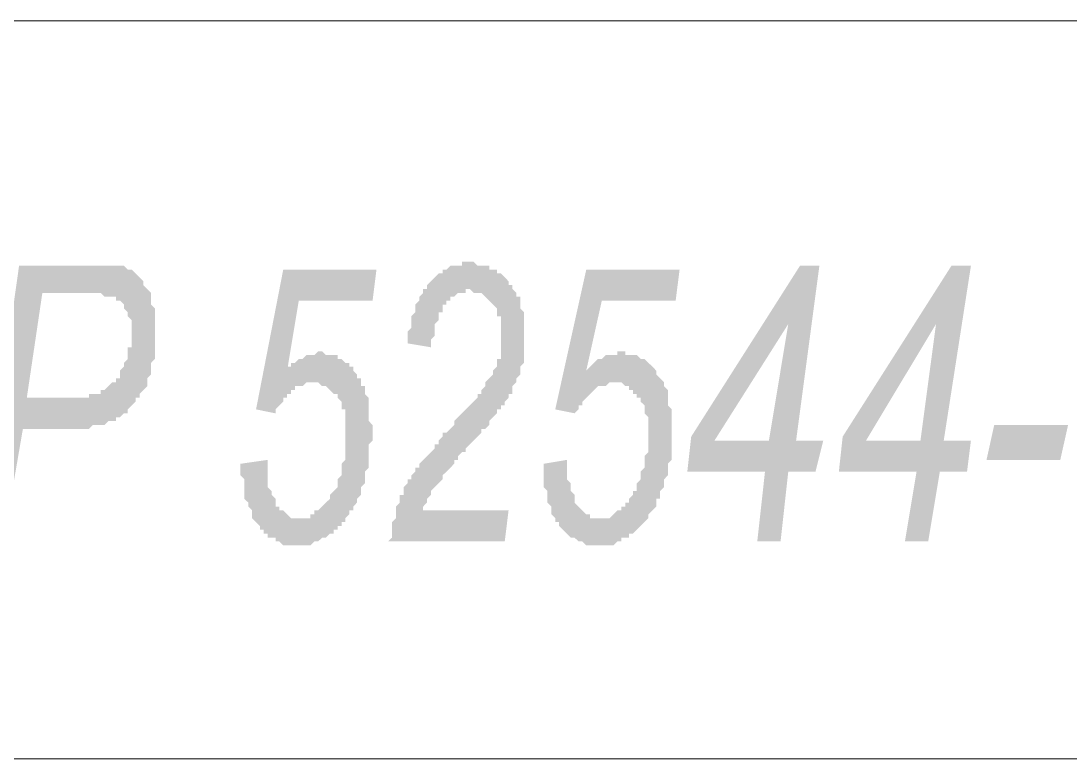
# Model space of a CAD drawing. Header units: millimetres. Extents: x 1372 to 666090, y 1285 to 31551.
# Drawn here: x 533478 to 534605, y 24992 to 25785 of the extents above; entities that cross this region are included whole.
import ezdxf

# ---------------------------------------------------------------- set-up
doc = ezdxf.new("R2010")
doc.units = ezdxf.units.MM
doc.layers.add('PDF _0', color=7, linetype='Continuous')
doc.layers.add('PDF _75-АЗ Штамп', color=7, linetype='Continuous')

msp = doc.modelspace()

# ---------------------------------------------------------------- hatches: boundary and pattern name
at = {"layer": 'PDF _75-АЗ Штамп', "transparency": 33554559}
h = msp.add_hatch(color=256, dxfattribs=at)
h.paths.add_polyline_path([(533434.5, 25225.9), (533476.3, 25522), (533563.9, 25522), (533568, 25522), (533572.2, 25522), (533576.4, 25522), (533576.4, 25522), (533580.5, 25522), (533584.7, 25522), (533584.7, 25522), (533588.9, 25522), (533593, 25517.8), (533593, 25517.8), (533597.2, 25517.8), (533597.2, 25517.8), (533601.4, 25513.7), (533601.4, 25513.7), (533605.6, 25509.5), (533605.6, 25509.5), (533609.7, 25505.3), (533609.7, 25501.2), (533613.9, 25497), (533613.9, 25497), (533618.1, 25492.8), (533618.1, 25492.8), (533618.1, 25488.6), (533618.1, 25484.5), (533618.1, 25480.3), (533622.2, 25476.1), (533622.2, 25472), (533622.2, 25467.8), (533622.2, 25463.6), (533622.2, 25459.4), (533622.2, 25455.3), (533622.2, 25451.1), (533622.2, 25451.1), (533622.2, 25446.9), (533622.2, 25442.8), (533622.2, 25438.6), (533622.2, 25434.4), (533622.2, 25430.2), (533622.2, 25426.1), (533622.2, 25421.9), (533618.1, 25417.7), (533618.1, 25413.6), (533618.1, 25413.6), (533618.1, 25409.4), (533618.1, 25405.2), (533613.9, 25401), (533613.9, 25396.9), (533613.9, 25392.7), (533609.7, 25388.5), (533609.7, 25388.5), (533605.6, 25384.4), (533605.6, 25380.2), (533601.4, 25380.2), (533601.4, 25376), (533597.2, 25371.9), (533597.2, 25371.9), (533593, 25367.7), (533593, 25363.5), (533588.9, 25363.5), (533588.9, 25363.5), (533584.7, 25359.3), (533584.7, 25359.3), (533580.5, 25359.3), (533580.5, 25355.2), (533576.4, 25355.2), (533572.2, 25355.2), (533572.2, 25355.2), (533568, 25351), (533563.9, 25351), (533563.9, 25351), (533559.7, 25351), (533555.5, 25351), (533555.5, 25351), (533551.3, 25346.8), (533547.2, 25346.8), (533547.2, 25346.8), (533543, 25346.8), (533538.8, 25346.8), (533538.8, 25346.8), (533534.7, 25346.8), (533530.5, 25346.8), (533530.5, 25346.8), (533480.4, 25346.8), (533459.6, 25225.9)], flags=0)
h.paths.add_polyline_path([(533484.6, 25380.2), (533530.5, 25380.2), (533534.7, 25380.2), (533538.8, 25380.2), (533538.8, 25380.2), (533543, 25380.2), (533547.2, 25380.2), (533551.3, 25380.2), (533551.3, 25384.4), (533555.5, 25384.4), (533559.7, 25384.4), (533559.7, 25384.4), (533563.9, 25384.4), (533563.9, 25388.5), (533568, 25388.5), (533568, 25388.5), (533572.2, 25392.7), (533572.2, 25392.7), (533576.4, 25396.9), (533580.5, 25396.9), (533580.5, 25401), (533584.7, 25401), (533584.7, 25405.2), (533584.7, 25409.4), (533588.9, 25413.6), (533588.9, 25413.6), (533588.9, 25417.7), (533593, 25421.9), (533593, 25426.1), (533593, 25430.2), (533593, 25434.4), (533597.2, 25434.4), (533597.2, 25438.6), (533597.2, 25442.8), (533597.2, 25446.9), (533597.2, 25451.1), (533597.2, 25455.3), (533597.2, 25459.4), (533597.2, 25463.6), (533593, 25467.8), (533593, 25472), (533593, 25472), (533593, 25472), (533588.9, 25476.1), (533588.9, 25480.3), (533588.9, 25480.3), (533584.7, 25484.5), (533580.5, 25484.5), (533580.5, 25488.6), (533580.5, 25488.6), (533576.4, 25488.6), (533576.4, 25488.6), (533572.2, 25488.6), (533572.2, 25488.6), (533568, 25488.6), (533563.9, 25492.8), (533559.7, 25492.8), (533555.5, 25492.8), (533555.5, 25492.8), (533501.3, 25492.8)], flags=0)
for points in [[(533872.5, 25225.9), (533876.7, 25230), (533876.7, 25234.2), (533876.7, 25238.4), (533876.7, 25242.5), (533876.7, 25246.7), (533880.9, 25250.9), (533880.9, 25255.1), (533880.9, 25259.2), (533880.9, 25263.4), (533885, 25267.6), (533885, 25267.6), (533885, 25271.7), (533885, 25275.9), (533889.2, 25275.9), (533889.2, 25280.1), (533889.2, 25284.3), (533893.4, 25288.4), (533893.4, 25292.6), (533897.5, 25292.6), (533897.5, 25296.8), (533901.7, 25300.9), (533901.7, 25305.1), (533905.9, 25305.1), (533905.9, 25305.1), (533905.9, 25309.3), (533905.9, 25309.3), (533910.1, 25313.5), (533910.1, 25313.5), (533914.2, 25317.6), (533914.2, 25317.6), (533918.4, 25321.8), (533918.4, 25321.8), (533922.6, 25326), (533922.6, 25330.1), (533926.7, 25330.1), (533926.7, 25334.3), (533930.9, 25338.5), (533930.9, 25342.7), (533935.1, 25342.7), (533939.3, 25346.8), (533943.4, 25351), (533943.4, 25355.2), (533947.6, 25359.3), (533947.6, 25359.3), (533951.8, 25363.5), (533955.9, 25367.7), (533955.9, 25367.7), (533960.1, 25371.9), (533964.3, 25376), (533964.3, 25376), (533968.5, 25380.2), (533968.5, 25384.4), (533972.6, 25384.4), (533972.6, 25388.5), (533972.6, 25388.5), (533976.8, 25392.7), (533976.8, 25392.7), (533976.8, 25396.9), (533981, 25401), (533981, 25401), (533985.1, 25405.2), (533985.1, 25409.4), (533989.3, 25413.6), (533989.3, 25417.7), (533989.3, 25417.7), (533989.3, 25421.9), (533993.5, 25421.9), (533993.5, 25426.1), (533993.5, 25430.2), (533993.5, 25434.4), (533993.5, 25438.6), (533993.5, 25442.8), (533993.5, 25446.9), (533993.5, 25451.1), (533993.5, 25455.3), (533993.5, 25459.4), (533993.5, 25463.6), (533993.5, 25467.8), (533989.3, 25467.8), (533989.3, 25472), (533989.3, 25476.1), (533985.1, 25480.3), (533985.1, 25480.3), (533981, 25484.5), (533981, 25484.5), (533976.8, 25488.6), (533976.8, 25488.6), (533972.6, 25492.8), (533972.6, 25492.8), (533968.5, 25492.8), (533964.3, 25492.8), (533960.1, 25497), (533960.1, 25497), (533955.9, 25497), (533955.9, 25492.8), (533951.8, 25492.8), (533947.6, 25492.8), (533947.6, 25492.8), (533943.4, 25488.6), (533939.3, 25488.6), (533939.3, 25484.5), (533935.1, 25484.5), (533935.1, 25480.3), (533930.9, 25480.3), (533930.9, 25476.1), (533930.9, 25472), (533926.7, 25472), (533926.7, 25467.8), (533926.7, 25463.6), (533922.6, 25459.4), (533922.6, 25455.3), (533922.6, 25451.1), (533922.6, 25446.9), (533918.4, 25442.8), (533918.4, 25438.6), (533918.4, 25434.4), (533893.4, 25438.6), (533893.4, 25442.8), (533893.4, 25446.9), (533893.4, 25451.1), (533897.5, 25455.3), (533897.5, 25459.4), (533897.5, 25463.6), (533897.5, 25467.8), (533901.7, 25472), (533901.7, 25476.1), (533901.7, 25480.3), (533905.9, 25484.5), (533905.9, 25484.5), (533905.9, 25488.6), (533910.1, 25492.8), (533910.1, 25497), (533914.2, 25497), (533914.2, 25501.2), (533914.2, 25501.2), (533918.4, 25505.3), (533918.4, 25505.3), (533922.6, 25509.5), (533922.6, 25509.5), (533926.7, 25513.7), (533930.9, 25513.7), (533930.9, 25517.8), (533935.1, 25517.8), (533935.1, 25517.8), (533939.3, 25522), (533943.4, 25522), (533943.4, 25522), (533947.6, 25522), (533951.8, 25522), (533951.8, 25526.2), (533955.9, 25526.2), (533960.1, 25526.2), (533964.3, 25526.2), (533964.3, 25526.2), (533968.5, 25522), (533972.6, 25522), (533972.6, 25522), (533976.8, 25522), (533981, 25522), (533981, 25517.8), (533985.1, 25517.8), (533989.3, 25517.8), (533989.3, 25513.7), (533993.5, 25513.7), (533993.5, 25513.7), (533997.7, 25509.5), (533997.7, 25509.5), (534001.8, 25505.3), (534001.8, 25501.2), (534006, 25501.2), (534006, 25497), (534010.2, 25492.8), (534010.2, 25488.6), (534014.3, 25488.6), (534014.3, 25484.5), (534014.3, 25480.3), (534014.3, 25476.1), (534018.5, 25472), (534018.5, 25467.8), (534018.5, 25463.6), (534018.5, 25459.4), (534018.5, 25455.3), (534018.5, 25455.3), (534018.5, 25451.1), (534018.5, 25446.9), (534018.5, 25446.9), (534018.5, 25442.8), (534018.5, 25438.6), (534018.5, 25434.4), (534018.5, 25430.2), (534018.5, 25426.1), (534018.5, 25421.9), (534018.5, 25417.7), (534014.3, 25413.6), (534014.3, 25409.4), (534014.3, 25405.2), (534014.3, 25405.2), (534010.2, 25401), (534010.2, 25396.9), (534006, 25392.7), (534006, 25388.5), (534006, 25388.5), (534006, 25388.5), (534006, 25384.4), (534001.8, 25384.4), (534001.8, 25380.2), (534001.8, 25380.2), (533997.7, 25376), (533997.7, 25376), (533997.7, 25371.9), (533993.5, 25371.9), (533993.5, 25367.7), (533989.3, 25367.7), (533989.3, 25363.5), (533985.1, 25359.3), (533985.1, 25359.3), (533981, 25355.2), (533981, 25351), (533976.8, 25346.8), (533972.6, 25346.8), (533972.6, 25342.7), (533968.5, 25338.5), (533964.3, 25334.3), (533960.1, 25330.1), (533955.9, 25326), (533955.9, 25321.8), (533951.8, 25321.8), (533947.6, 25317.6), (533947.6, 25313.5), (533943.4, 25313.5), (533943.4, 25309.3), (533939.3, 25305.1), (533935.1, 25300.9), (533935.1, 25300.9), (533930.9, 25296.8), (533930.9, 25296.8), (533930.9, 25292.6), (533926.7, 25288.4), (533926.7, 25288.4), (533922.6, 25284.3), (533922.6, 25284.3), (533918.4, 25280.1), (533918.4, 25275.9), (533914.2, 25271.7), (533914.2, 25267.6), (533914.2, 25267.6), (533910.1, 25263.4), (533910.1, 25259.2), (534001.8, 25259.2), (533997.7, 25225.9)], [(533714, 25309.3), (533743.2, 25313.5), (533743.2, 25309.3), (533743.2, 25305.1), (533743.2, 25305.1), (533743.2, 25300.9), (533743.2, 25296.8), (533743.2, 25292.6), (533743.2, 25288.4), (533743.2, 25284.3), (533747.4, 25280.1), (533747.4, 25280.1), (533747.4, 25275.9), (533751.6, 25271.7), (533751.6, 25267.6), (533751.6, 25263.4), (533755.7, 25263.4), (533755.7, 25259.2), (533759.9, 25259.2), (533764.1, 25255.1), (533764.1, 25255.1), (533768.2, 25250.9), (533768.2, 25250.9), (533772.4, 25250.9), (533776.6, 25250.9), (533776.6, 25250.9), (533780.8, 25250.9), (533780.8, 25250.9), (533784.9, 25250.9), (533789.1, 25250.9), (533789.1, 25255.1), (533793.3, 25255.1), (533793.3, 25259.2), (533797.4, 25259.2), (533801.6, 25263.4), (533801.6, 25263.4), (533801.6, 25263.4), (533805.8, 25267.6), (533805.8, 25267.6), (533810, 25271.7), (533810, 25275.9), (533814.1, 25280.1), (533814.1, 25280.1), (533818.3, 25284.3), (533818.3, 25288.4), (533818.3, 25292.6), (533822.5, 25296.8), (533822.5, 25296.8), (533822.5, 25300.9), (533822.5, 25305.1), (533822.5, 25309.3), (533826.6, 25313.5), (533826.6, 25317.6), (533826.6, 25321.8), (533826.6, 25326), (533826.6, 25330.1), (533826.6, 25330.1), (533826.6, 25334.3), (533826.6, 25338.5), (533826.6, 25342.7), (533826.6, 25346.8), (533826.6, 25351), (533826.6, 25355.2), (533826.6, 25359.3), (533826.6, 25363.5), (533826.6, 25367.7), (533822.5, 25367.7), (533822.5, 25371.9), (533822.5, 25376), (533818.3, 25380.2), (533818.3, 25380.2), (533818.3, 25384.4), (533814.1, 25384.4), (533810, 25388.5), (533810, 25388.5), (533805.8, 25392.7), (533805.8, 25392.7), (533801.6, 25392.7), (533797.4, 25396.9), (533797.4, 25396.9), (533793.3, 25396.9), (533793.3, 25396.9), (533789.1, 25396.9), (533784.9, 25396.9), (533780.8, 25392.7), (533780.8, 25392.7), (533776.6, 25392.7), (533772.4, 25392.7), (533772.4, 25388.5), (533768.2, 25388.5), (533768.2, 25384.4), (533764.1, 25384.4), (533764.1, 25380.2), (533759.9, 25380.2), (533759.9, 25376), (533755.7, 25371.9), (533755.7, 25371.9), (533751.6, 25367.7), (533751.6, 25363.5), (533730.7, 25367.7), (533759.9, 25517.8), (533860, 25517.8), (533855.8, 25484.5), (533776.6, 25484.5), (533764.1, 25409.4), (533764.1, 25413.6), (533768.2, 25413.6), (533768.2, 25417.7), (533772.4, 25417.7), (533776.6, 25421.9), (533776.6, 25421.9), (533780.8, 25421.9), (533780.8, 25421.9), (533784.9, 25426.1), (533784.9, 25426.1), (533789.1, 25426.1), (533793.3, 25426.1), (533793.3, 25426.1), (533797.4, 25430.2), (533797.4, 25430.2), (533801.6, 25430.2), (533805.8, 25426.1), (533810, 25426.1), (533810, 25426.1), (533814.1, 25426.1), (533818.3, 25426.1), (533818.3, 25421.9), (533822.5, 25421.9), (533822.5, 25421.9), (533826.6, 25417.7), (533830.8, 25417.7), (533830.8, 25413.6), (533835, 25413.6), (533835, 25409.4), (533839.1, 25405.2), (533839.1, 25405.2), (533839.1, 25401), (533843.3, 25401), (533843.3, 25396.9), (533843.3, 25392.7), (533847.5, 25392.7), (533847.5, 25388.5), (533847.5, 25384.4), (533851.7, 25380.2), (533851.7, 25376), (533851.7, 25371.9), (533851.7, 25367.7), (533851.7, 25363.5), (533851.7, 25359.3), (533851.7, 25355.2), (533855.8, 25351), (533855.8, 25346.8), (533855.8, 25342.7), (533855.8, 25338.5), (533855.8, 25334.3), (533851.7, 25330.1), (533851.7, 25326), (533851.7, 25321.8), (533851.7, 25317.6), (533851.7, 25313.5), (533851.7, 25309.3), (533851.7, 25309.3), (533851.7, 25305.1), (533847.5, 25300.9), (533847.5, 25296.8), (533847.5, 25292.6), (533847.5, 25288.4), (533843.3, 25284.3), (533843.3, 25280.1), (533843.3, 25275.9), (533839.1, 25271.7), (533839.1, 25271.7), (533839.1, 25267.6), (533835, 25263.4), (533835, 25259.2), (533830.8, 25259.2), (533830.8, 25255.1), (533826.6, 25250.9), (533826.6, 25246.7), (533822.5, 25246.7), (533822.5, 25242.5), (533818.3, 25242.5), (533818.3, 25238.4), (533814.1, 25238.4), (533814.1, 25234.2), (533810, 25234.2), (533805.8, 25230), (533805.8, 25230), (533801.6, 25230), (533797.4, 25225.9), (533797.4, 25225.9), (533793.3, 25225.9), (533789.1, 25221.7), (533789.1, 25221.7), (533784.9, 25221.7), (533780.8, 25221.7), (533780.8, 25221.7), (533776.6, 25221.7), (533776.6, 25221.7), (533772.4, 25221.7), (533768.2, 25221.7), (533764.1, 25221.7), (533764.1, 25221.7), (533759.9, 25221.7), (533755.7, 25225.9), (533755.7, 25225.9), (533751.6, 25225.9), (533751.6, 25230), (533747.4, 25230), (533743.2, 25230), (533743.2, 25234.2), (533739, 25234.2), (533739, 25238.4), (533734.9, 25238.4), (533734.9, 25242.5), (533730.7, 25246.7), (533730.7, 25246.7), (533726.5, 25250.9), (533726.5, 25255.1), (533726.5, 25259.2), (533722.4, 25263.4), (533722.4, 25263.4), (533722.4, 25267.6), (533718.2, 25271.7), (533718.2, 25275.9), (533718.2, 25280.1), (533718.2, 25284.3), (533718.2, 25288.4), (533718.2, 25292.6), (533714, 25296.8), (533714, 25300.9), (533714, 25305.1), (533714, 25305.1), (533714, 25309.3), (533714, 25309.3)], [(534039.4, 25309.3), (534064.4, 25313.5), (534064.4, 25309.3), (534064.4, 25305.1), (534064.4, 25305.1), (534064.4, 25300.9), (534064.4, 25296.8), (534064.4, 25292.6), (534068.6, 25288.4), (534068.6, 25284.3), (534068.6, 25280.1), (534068.6, 25280.1), (534072.7, 25275.9), (534072.7, 25271.7), (534072.7, 25267.6), (534076.9, 25263.4), (534076.9, 25263.4), (534081.1, 25259.2), (534081.1, 25259.2), (534085.2, 25255.1), (534089.4, 25255.1), (534089.4, 25250.9), (534093.6, 25250.9), (534097.8, 25250.9), (534097.8, 25250.9), (534097.8, 25250.9), (534101.9, 25250.9), (534106.1, 25250.9), (534106.1, 25250.9), (534110.3, 25250.9), (534114.4, 25255.1), (534114.4, 25255.1), (534118.6, 25259.2), (534122.8, 25259.2), (534122.8, 25263.4), (534122.8, 25263.4), (534127, 25263.4), (534127, 25267.6), (534131.1, 25267.6), (534131.1, 25271.7), (534135.3, 25275.9), (534135.3, 25280.1), (534139.5, 25280.1), (534139.5, 25284.3), (534139.5, 25288.4), (534143.6, 25292.6), (534143.6, 25296.8), (534143.6, 25296.8), (534143.6, 25300.9), (534147.8, 25305.1), (534147.8, 25309.3), (534147.8, 25313.5), (534147.8, 25317.6), (534152, 25321.8), (534152, 25326), (534152, 25330.1), (534152, 25330.1), (534152, 25334.3), (534152, 25338.5), (534152, 25342.7), (534152, 25346.8), (534152, 25351), (534152, 25355.2), (534152, 25359.3), (534147.8, 25363.5), (534147.8, 25367.7), (534147.8, 25367.7), (534147.8, 25371.9), (534143.6, 25376), (534143.6, 25380.2), (534139.5, 25380.2), (534139.5, 25384.4), (534135.3, 25384.4), (534135.3, 25388.5), (534131.1, 25388.5), (534131.1, 25392.7), (534127, 25392.7), (534127, 25392.7), (534122.8, 25396.9), (534118.6, 25396.9), (534114.4, 25396.9), (534114.4, 25396.9), (534110.3, 25396.9), (534110.3, 25396.9), (534106.1, 25392.7), (534101.9, 25392.7), (534101.9, 25392.7), (534097.8, 25392.7), (534093.6, 25388.5), (534093.6, 25388.5), (534089.4, 25384.4), (534089.4, 25384.4), (534085.2, 25380.2), (534085.2, 25380.2), (534081.1, 25376), (534081.1, 25371.9), (534076.9, 25371.9), (534076.9, 25367.7), (534072.7, 25363.5), (534051.9, 25367.7), (534085.2, 25517.8), (534185.4, 25517.8), (534181.2, 25484.5), (534101.9, 25484.5), (534085.2, 25409.4), (534089.4, 25413.6), (534089.4, 25413.6), (534093.6, 25417.7), (534093.6, 25417.7), (534097.8, 25421.9), (534101.9, 25421.9), (534101.9, 25421.9), (534101.9, 25421.9), (534106.1, 25426.1), (534110.3, 25426.1), (534110.3, 25426.1), (534114.4, 25426.1), (534118.6, 25426.1), (534118.6, 25430.2), (534122.8, 25430.2), (534127, 25430.2), (534127, 25426.1), (534131.1, 25426.1), (534135.3, 25426.1), (534135.3, 25426.1), (534139.5, 25426.1), (534143.6, 25421.9), (534143.6, 25421.9), (534147.8, 25421.9), (534152, 25417.7), (534152, 25417.7), (534156.2, 25413.6), (534156.2, 25413.6), (534160.3, 25409.4), (534160.3, 25405.2), (534160.3, 25405.2), (534164.5, 25401), (534164.5, 25401), (534168.7, 25396.9), (534168.7, 25392.7), (534168.7, 25392.7), (534172.8, 25388.5), (534172.8, 25384.4), (534172.8, 25380.2), (534172.8, 25376), (534172.8, 25371.9), (534177, 25367.7), (534177, 25363.5), (534177, 25359.3), (534177, 25355.2), (534177, 25351), (534177, 25346.8), (534177, 25342.7), (534177, 25338.5), (534177, 25334.3), (534177, 25330.1), (534177, 25326), (534177, 25321.8), (534177, 25317.6), (534177, 25313.5), (534172.8, 25309.3), (534172.8, 25309.3), (534172.8, 25305.1), (534172.8, 25300.9), (534172.8, 25296.8), (534168.7, 25292.6), (534168.7, 25288.4), (534168.7, 25284.3), (534164.5, 25280.1), (534164.5, 25275.9), (534164.5, 25271.7), (534160.3, 25271.7), (534160.3, 25267.6), (534160.3, 25263.4), (534156.2, 25259.2), (534156.2, 25259.2), (534152, 25255.1), (534152, 25250.9), (534147.8, 25246.7), (534147.8, 25246.7), (534143.6, 25242.5), (534143.6, 25242.5), (534139.5, 25238.4), (534139.5, 25238.4), (534135.3, 25234.2), (534131.1, 25234.2), (534131.1, 25230), (534127, 25230), (534122.8, 25230), (534122.8, 25225.9), (534118.6, 25225.9), (534118.6, 25225.9), (534114.4, 25221.7), (534110.3, 25221.7), (534110.3, 25221.7), (534106.1, 25221.7), (534101.9, 25221.7), (534097.8, 25221.7), (534097.8, 25221.7), (534093.6, 25221.7), (534093.6, 25221.7), (534089.4, 25221.7), (534085.2, 25221.7), (534085.2, 25221.7), (534081.1, 25225.9), (534076.9, 25225.9), (534076.9, 25225.9), (534072.7, 25230), (534068.6, 25230), (534068.6, 25230), (534064.4, 25234.2), (534064.4, 25234.2), (534060.2, 25238.4), (534060.2, 25238.4), (534056, 25242.5), (534056, 25246.7), (534051.9, 25246.7), (534051.9, 25250.9), (534047.7, 25255.1), (534047.7, 25259.2), (534047.7, 25263.4), (534047.7, 25263.4), (534043.5, 25267.6), (534043.5, 25271.7), (534043.5, 25275.9), (534043.5, 25280.1), (534039.4, 25284.3), (534039.4, 25288.4), (534039.4, 25292.6), (534039.4, 25296.8), (534039.4, 25300.9), (534039.4, 25305.1), (534039.4, 25305.1), (534039.4, 25309.3), (534039.4, 25309.3)]]:
    msp.add_hatch(color=256, dxfattribs=at).paths.add_polyline_path(points)
h = msp.add_hatch(color=256, dxfattribs=at)
h.paths.add_polyline_path([(534268.8, 25225.9), (534277.1, 25300.9), (534193.7, 25300.9), (534197.9, 25338.5), (534314.7, 25522), (534335.5, 25522), (534310.5, 25334.3), (534339.7, 25334.3), (534331.3, 25300.9), (534302.1, 25300.9), (534293.8, 25225.9)], flags=0)
h.paths.add_polyline_path([(534281.3, 25334.3), (534302.1, 25459.4), (534222.9, 25334.3)], flags=0)
h = msp.add_hatch(color=256, dxfattribs=at)
h.paths.add_polyline_path([(534427.3, 25225.9), (534439.8, 25300.9), (534356.4, 25300.9), (534360.5, 25338.5), (534477.3, 25522), (534498.2, 25522), (534469, 25334.3), (534498.2, 25334.3), (534494, 25300.9), (534464.8, 25300.9), (534452.3, 25225.9)], flags=0)
h.paths.add_polyline_path([(534444, 25334.3), (534460.7, 25459.4), (534385.6, 25334.3)], flags=0)

# ---------------------------------------------------------------- linework, layer by layer
at = {"layer": 'PDF _0', "lineweight": 18}
for points in [[(541355.6, 25784.8), (523040, 25784.8)], [(541355.6, 24992.3), (523040, 24992.3)]]:
    msp.add_lwpolyline(points, close=True, dxfattribs=at)
at = {"layer": 'PDF _75-АЗ Штамп', "lineweight": 9, "transparency": 33554559}
msp.add_solid([(534514.9, 25313.5), (534523.2, 25351), (534594.1, 25313.5), (534602.5, 25351)], dxfattribs=at)

doc.saveas('drawing.dxf')
